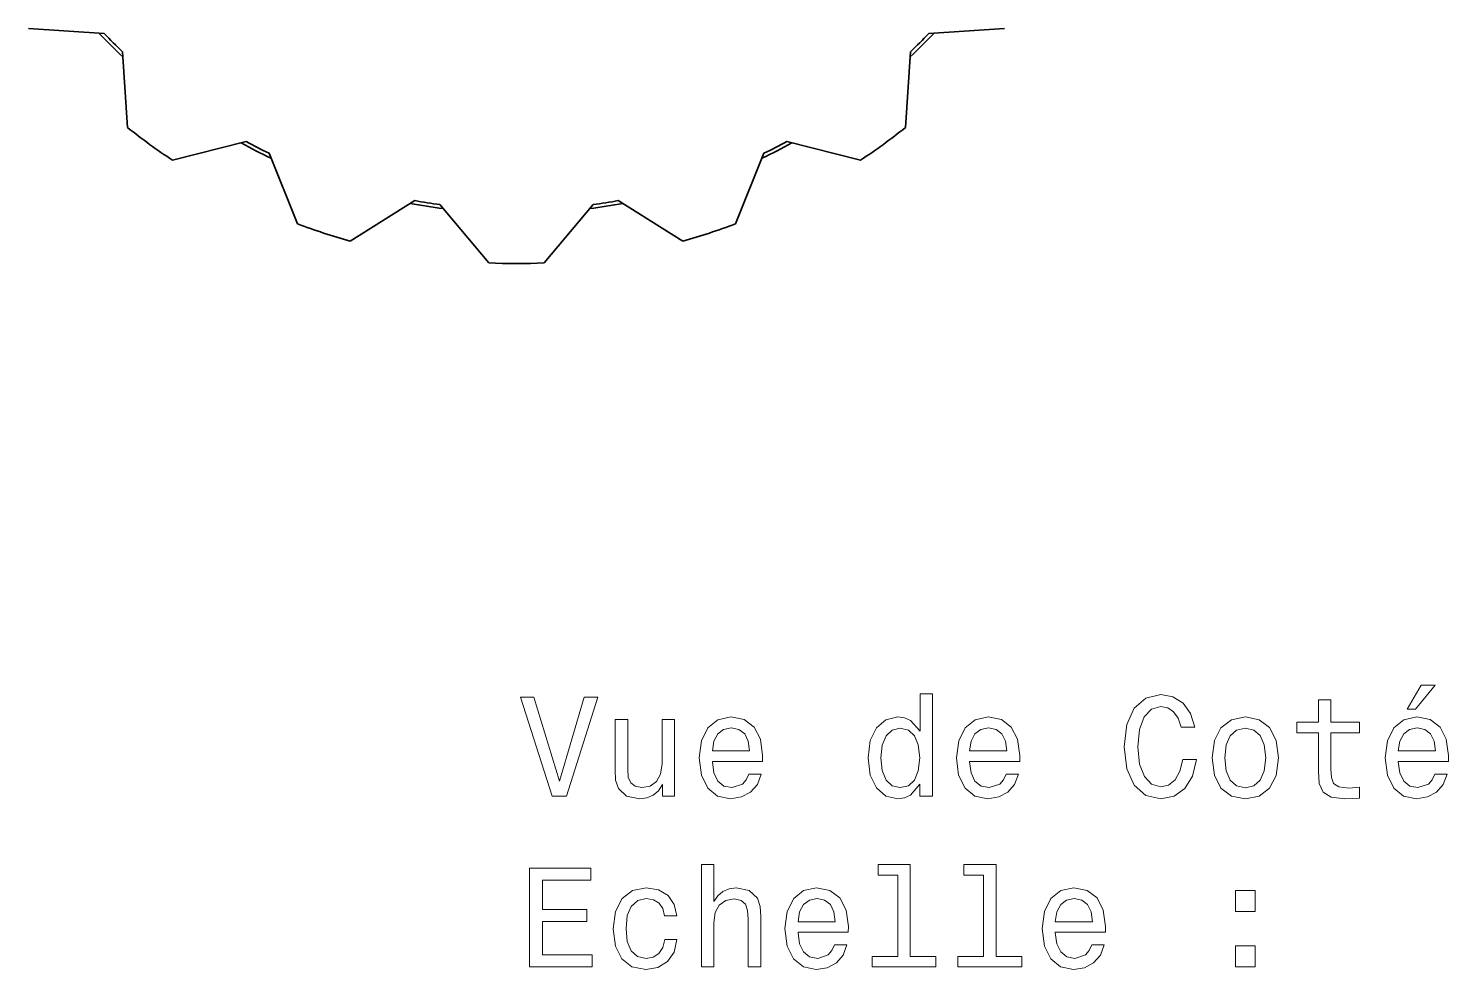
# Model space of a CAD drawing. Extents: x -858 to 594, y 0 to 420.
# Drawn here: x 438.5 to 488.8, y 156.5 to 189.8 of the extents above; entities that cross this region are included whole.
import ezdxf

# ---------------------------------------------------------------- set-up
doc = ezdxf.new("R2010")
doc.units = 0

msp = doc.modelspace()

# ---------------------------------------------------------------- linework, layer by layer
at = {"color": 7, "lineweight": 35, "ltscale": 0.067322}
for p, q in [((441.229431, 189.643433), (438.542786, 189.826584)), ((473.106689, 189.826584), (470.420044, 189.643433)), ((442.053192, 186.316193), (441.870026, 189.002823)), ((469.779449, 189.002823), (469.596283, 186.316193)), ((446.256012, 185.816223), (443.644257, 185.160202)), ((468.005219, 185.160202), (465.393463, 185.816223)), ((448.067627, 182.906387), (447.063232, 185.404938)), ((464.586243, 185.404938), (463.581848, 182.906387)), ((452.219238, 183.72963), (449.938049, 182.298645)), ((454.8414, 181.522034), (453.114044, 183.587906)), ((458.535431, 183.587906), (456.808075, 181.522034)), ((461.711426, 182.298645), (459.430237, 183.72963))]:
    msp.add_line(p, q, dxfattribs=at)
at = {"color": 7, "lineweight": 13}
for points in [[(487.35498, 165.719894), (487.652557, 165.719894), (488.353546, 166.57724), (487.859314, 166.57724)], [(458.220276, 166.148575), (457.342743, 163.168015), (456.440002, 166.148575), (455.960907, 166.148575), (457.090576, 162.643524), (457.59491, 162.643524), (458.699371, 166.148575)], [(470.107147, 163.062119), (470.107147, 162.643524), (470.550964, 162.643524), (470.550964, 166.264557), (470.112213, 166.264557), (470.112213, 164.938187), (469.774292, 165.321472), (469.567535, 165.412262), (469.330505, 165.447556), (468.901825, 165.346695), (468.56897, 165.06427), (468.352112, 164.610382), (468.276459, 164.000153), (468.352112, 163.389923), (468.56897, 162.930984), (468.901825, 162.643524), (469.330505, 162.547699), (469.567535, 162.583008), (469.779358, 162.673782)], [(479.411926, 163.944672), (479.311035, 163.521042), (479.144623, 163.218445), (478.912628, 163.031845), (478.640289, 162.971329), (478.3125, 163.062119), (478.055298, 163.334442), (477.88382, 163.778244), (477.828339, 164.393524), (477.88382, 165.003754), (478.050232, 165.452606), (478.307434, 165.72493), (478.640289, 165.820755), (478.882385, 165.770325), (479.089142, 165.62912), (479.250519, 165.402176), (479.361481, 165.089493), (479.840576, 165.089493), (479.689301, 165.568604), (479.427032, 165.931702), (479.06897, 166.158661), (478.640289, 166.239349), (478.105713, 166.113266), (477.697205, 165.760239), (477.434967, 165.180267), (477.344177, 164.393524), (477.434967, 163.606781), (477.697205, 163.02681), (478.105713, 162.668747), (478.640289, 162.547699), (479.109314, 162.643524), (479.487549, 162.910812), (479.754852, 163.349579), (479.896057, 163.944672)], [(484.218109, 164.882721), (484.218109, 163.526093), (484.248383, 163.087326), (484.389587, 162.784729), (484.671997, 162.608215), (485.151093, 162.547699), (485.675598, 162.572922), (485.675598, 162.956207), (485.292328, 162.925949), (484.944336, 162.966293), (484.757721, 163.092377), (484.677032, 163.304184), (484.661926, 163.60173), (484.661926, 164.882721), (485.675598, 164.882721), (485.675598, 165.260956), (484.661926, 165.260956), (484.661926, 166.05275), (484.218109, 166.05275), (484.218109, 165.260956), (483.451538, 165.260956), (483.451538, 164.882721)], [(462.759186, 163.869034), (464.534393, 163.869034), (464.539429, 164.075806), (464.45874, 164.655777), (464.236847, 165.089493), (463.88382, 165.35173), (463.414795, 165.447556), (462.955872, 165.346695), (462.602844, 165.06427), (462.375885, 164.605347), (462.295197, 164.000153), (462.37085, 163.379837), (462.597778, 162.925949), (462.94577, 162.643524), (463.399658, 162.547699), (463.79303, 162.613266), (464.115814, 162.784729), (464.352844, 163.057068), (464.489014, 163.420181), (464.050232, 163.420181), (463.959473, 163.218445), (463.828339, 163.067154), (463.455139, 162.946121), (463.167664, 163.001587), (462.950806, 163.178101), (462.809601, 163.465576), (462.759186, 163.853897)], [(471.867249, 163.869034), (473.642456, 163.869034), (473.647491, 164.075806), (473.566803, 164.655777), (473.34491, 165.089493), (472.991882, 165.35173), (472.522858, 165.447556), (472.063934, 165.346695), (471.710907, 165.06427), (471.483948, 164.605347), (471.403259, 164.000153), (471.478912, 163.379837), (471.705872, 162.925949), (472.053833, 162.643524), (472.507721, 162.547699), (472.901123, 162.613266), (473.223877, 162.784729), (473.460907, 163.057068), (473.597076, 163.420181), (473.158325, 163.420181), (473.067535, 163.218445), (472.936401, 163.067154), (472.563202, 162.946121), (472.275757, 163.001587), (472.058899, 163.178101), (471.917664, 163.465576), (471.867249, 163.853897)], [(480.455872, 163.995102), (480.53656, 163.379837), (480.768555, 162.925949), (481.136688, 162.643524), (481.63092, 162.547699), (482.120117, 162.643524), (482.488281, 162.920898), (482.720276, 163.374786), (482.806, 163.995102), (482.720276, 164.610382), (482.488281, 165.069321), (482.120117, 165.346695), (481.63092, 165.447556), (481.136688, 165.346695), (480.768555, 165.06427), (480.53656, 164.610382)], [(487.047363, 163.869034), (488.822571, 163.869034), (488.827606, 164.075806), (488.746918, 164.655777), (488.525024, 165.089493), (488.171997, 165.35173), (487.702972, 165.447556), (487.244049, 165.346695), (486.891022, 165.06427), (486.664063, 164.605347), (486.583374, 164.000153), (486.659027, 163.379837), (486.885986, 162.925949), (487.233948, 162.643524), (487.687836, 162.547699), (488.081238, 162.613266), (488.403992, 162.784729), (488.641022, 163.057068), (488.777191, 163.420181), (488.33844, 163.420181), (488.24765, 163.218445), (488.116516, 163.067154), (487.743317, 162.946121), (487.455872, 163.001587), (487.239014, 163.178101), (487.097778, 163.465576), (487.047363, 163.853897)], [(461.422729, 165.35173), (460.978912, 165.35173), (460.978912, 163.78833), (460.928497, 163.425232), (460.782227, 163.162979), (460.555298, 163.001587), (460.257721, 162.951157), (460.020691, 162.991501), (459.869415, 163.112549), (459.783661, 163.319321), (459.763489, 163.611816), (459.763489, 165.35173), (459.319702, 165.35173), (459.319702, 163.571472), (459.334839, 163.213409), (459.430634, 162.915863), (459.723145, 162.643524), (460.192169, 162.547699), (460.444336, 162.583008), (460.661194, 162.673782), (460.847778, 162.830124), (460.999084, 163.057068), (460.999084, 162.643524), (461.422729, 162.643524)], [(462.759186, 164.242233), (462.814636, 164.59021), (462.950806, 164.847412), (463.157593, 165.003754), (463.429932, 165.059235), (463.697205, 165.003754), (463.903992, 164.847412), (464.03006, 164.59021), (464.07547, 164.242233)], [(469.406158, 165.049149), (469.698669, 164.978546), (469.920563, 164.78186), (470.051697, 164.454041), (470.102112, 164.000153), (470.051697, 163.541214), (469.920563, 163.213409), (469.698669, 163.011673), (469.406158, 162.946121), (469.128784, 163.011673), (468.916962, 163.213409), (468.775757, 163.546265), (468.730347, 164.000153), (468.775757, 164.449005), (468.916962, 164.77681), (469.128784, 164.978546)], [(471.867249, 164.242233), (471.922729, 164.59021), (472.058899, 164.847412), (472.265656, 165.003754), (472.537994, 165.059235), (472.805298, 165.003754), (473.012054, 164.847412), (473.138123, 164.59021), (473.183533, 164.242233)], [(480.90976, 164.000153), (480.955139, 164.454041), (481.096344, 164.78186), (481.323303, 164.983582), (481.63092, 165.054184), (481.933533, 164.983582), (482.160461, 164.786896), (482.301697, 164.454041), (482.352112, 164.000153), (482.301697, 163.541214), (482.160461, 163.208359), (481.933533, 163.006638), (481.63092, 162.941071), (481.323303, 163.006638), (481.096344, 163.208359), (480.955139, 163.541214)], [(487.047363, 164.242233), (487.102844, 164.59021), (487.239014, 164.847412), (487.44577, 165.003754), (487.718109, 165.059235), (487.985413, 165.003754), (488.192169, 164.847412), (488.318237, 164.59021), (488.363647, 164.242233)], [(456.283661, 156.596695), (458.502686, 156.596695), (458.502686, 157.020325), (456.74765, 157.020325), (456.74765, 158.20549), (458.311035, 158.20549), (458.311035, 158.624069), (456.74765, 158.624069), (456.74765, 159.673065), (458.462341, 159.673065), (458.462341, 160.096695), (456.283661, 160.096695)], [(462.37085, 156.596695), (462.814636, 156.596695), (462.814636, 158.160095), (462.860046, 158.518158), (463.006287, 158.780411), (463.233246, 158.941803), (463.535828, 159.002319), (463.777893, 158.951889), (463.929199, 158.81572), (464.004852, 158.588776), (464.03006, 158.286179), (464.03006, 156.596695), (464.473877, 156.596695), (464.473877, 158.376953), (464.453705, 158.735016), (464.362915, 159.032578), (464.065369, 159.304901), (463.601379, 159.400726), (463.349243, 159.365433), (463.132385, 159.269608), (462.950806, 159.118301), (462.814636, 158.91153), (462.814636, 160.217728), (462.37085, 160.217728)], [(469.32547, 159.844528), (469.32547, 156.969894), (468.412628, 156.969894), (468.412628, 156.596695), (470.677032, 156.596695), (470.677032, 156.969894), (469.769257, 156.969894), (469.769257, 160.217728), (468.629486, 160.217728), (468.629486, 159.844528)], [(472.361481, 159.844528), (472.361481, 156.969894), (471.448669, 156.969894), (471.448669, 156.596695), (473.713074, 156.596695), (473.713074, 156.969894), (472.805298, 156.969894), (472.805298, 160.217728), (471.665527, 160.217728), (471.665527, 159.844528)], [(461.059601, 158.407211), (461.498383, 158.407211), (461.407593, 158.810669), (461.190735, 159.128403), (460.852844, 159.325089), (460.414063, 159.400726), (459.929932, 159.299866), (459.561768, 159.017441), (459.329773, 158.558517), (459.249084, 157.943237), (459.324738, 157.333008), (459.551697, 156.87912), (459.90976, 156.596695), (460.398956, 156.50087), (460.832672, 156.576523), (461.170563, 156.78833), (461.402557, 157.121185), (461.503418, 157.564987), (461.079773, 157.564987), (461.00412, 157.282578), (460.862915, 157.070755), (460.661194, 156.939636), (460.414063, 156.899292), (460.106445, 156.964844), (459.884521, 157.16658), (459.748383, 157.494385), (459.702972, 157.958374), (459.748383, 158.412262), (459.889587, 158.740067), (460.116516, 158.941803), (460.414063, 159.012405), (460.676331, 158.96701), (460.873016, 158.851013), (461.00412, 158.659378)], [(465.795197, 157.822205), (467.570404, 157.822205), (467.57547, 158.028976), (467.494751, 158.608948), (467.272858, 159.042664), (466.91983, 159.304901), (466.450806, 159.400726), (465.991882, 159.299866), (465.638855, 159.017441), (465.411926, 158.558517), (465.331207, 157.953323), (465.40686, 157.333008), (465.63382, 156.87912), (465.981812, 156.596695), (466.435699, 156.50087), (466.829071, 156.566437), (467.151825, 156.7379), (467.388855, 157.010239), (467.525024, 157.373352), (467.086273, 157.373352), (466.995483, 157.171616), (466.864349, 157.020325), (466.49115, 156.899292), (466.203705, 156.954758), (465.986847, 157.131271), (465.845642, 157.418747), (465.795197, 157.807068)], [(465.795197, 158.195404), (465.850677, 158.543381), (465.986847, 158.800583), (466.193604, 158.956924), (466.465942, 159.012405), (466.733246, 158.956924), (466.940002, 158.800583), (467.066101, 158.543381), (467.111481, 158.195404)], [(474.903259, 157.822205), (476.678497, 157.822205), (476.683533, 158.028976), (476.602844, 158.608948), (476.38092, 159.042664), (476.027893, 159.304901), (475.558899, 159.400726), (475.099945, 159.299866), (474.746918, 159.017441), (474.519989, 158.558517), (474.439301, 157.953323), (474.514954, 157.333008), (474.741882, 156.87912), (475.089874, 156.596695), (475.543762, 156.50087), (475.937134, 156.566437), (476.259888, 156.7379), (476.496918, 157.010239), (476.633087, 157.373352), (476.194336, 157.373352), (476.103546, 157.171616), (475.972443, 157.020325), (475.599243, 156.899292), (475.311768, 156.954758), (475.09491, 157.131271), (474.953705, 157.418747), (474.903259, 157.807068)], [(474.903259, 158.195404), (474.95874, 158.543381), (475.09491, 158.800583), (475.301697, 158.956924), (475.574005, 159.012405), (475.841309, 158.956924), (476.048096, 158.800583), (476.174164, 158.543381), (476.219543, 158.195404)], [(481.282959, 158.553467), (481.978912, 158.553467), (481.978912, 159.304901), (481.282959, 159.304901)], [(481.282959, 156.596695), (481.978912, 156.596695), (481.978912, 157.348129), (481.282959, 157.348129)]]:
    msp.add_lwpolyline(points, close=True, dxfattribs=at)
at = {"color": 7, "lineweight": 35}
for radius, start, end in [(20.32, 223.323694, 226.676306), (20.193, 223.714613, 226.285387), (20.32, 313.323696, 316.676301), (20.193, 313.714608, 316.285389), (22.098, 231.449542, 236.550464), (22.098, 303.449541, 308.550459), (20.32, 241.323701, 244.676299), (20.193, 241.714606, 244.285394), (20.32, 295.323696, 298.676301), (20.193, 295.714608, 298.285389), (20.32, 259.323695, 262.6763), (20.193, 259.714607, 262.285394), (20.32, 277.323695, 280.6763), (20.193, 277.714607, 280.285388), (22.098, 249.449543, 254.550458), (22.098, 285.449537, 290.550459), (22.098, 267.449543, 272.550458)]:
    msp.add_arc((455.824738, 203.598145), radius, start, end, dxfattribs=at)

doc.saveas('drawing.dxf')
